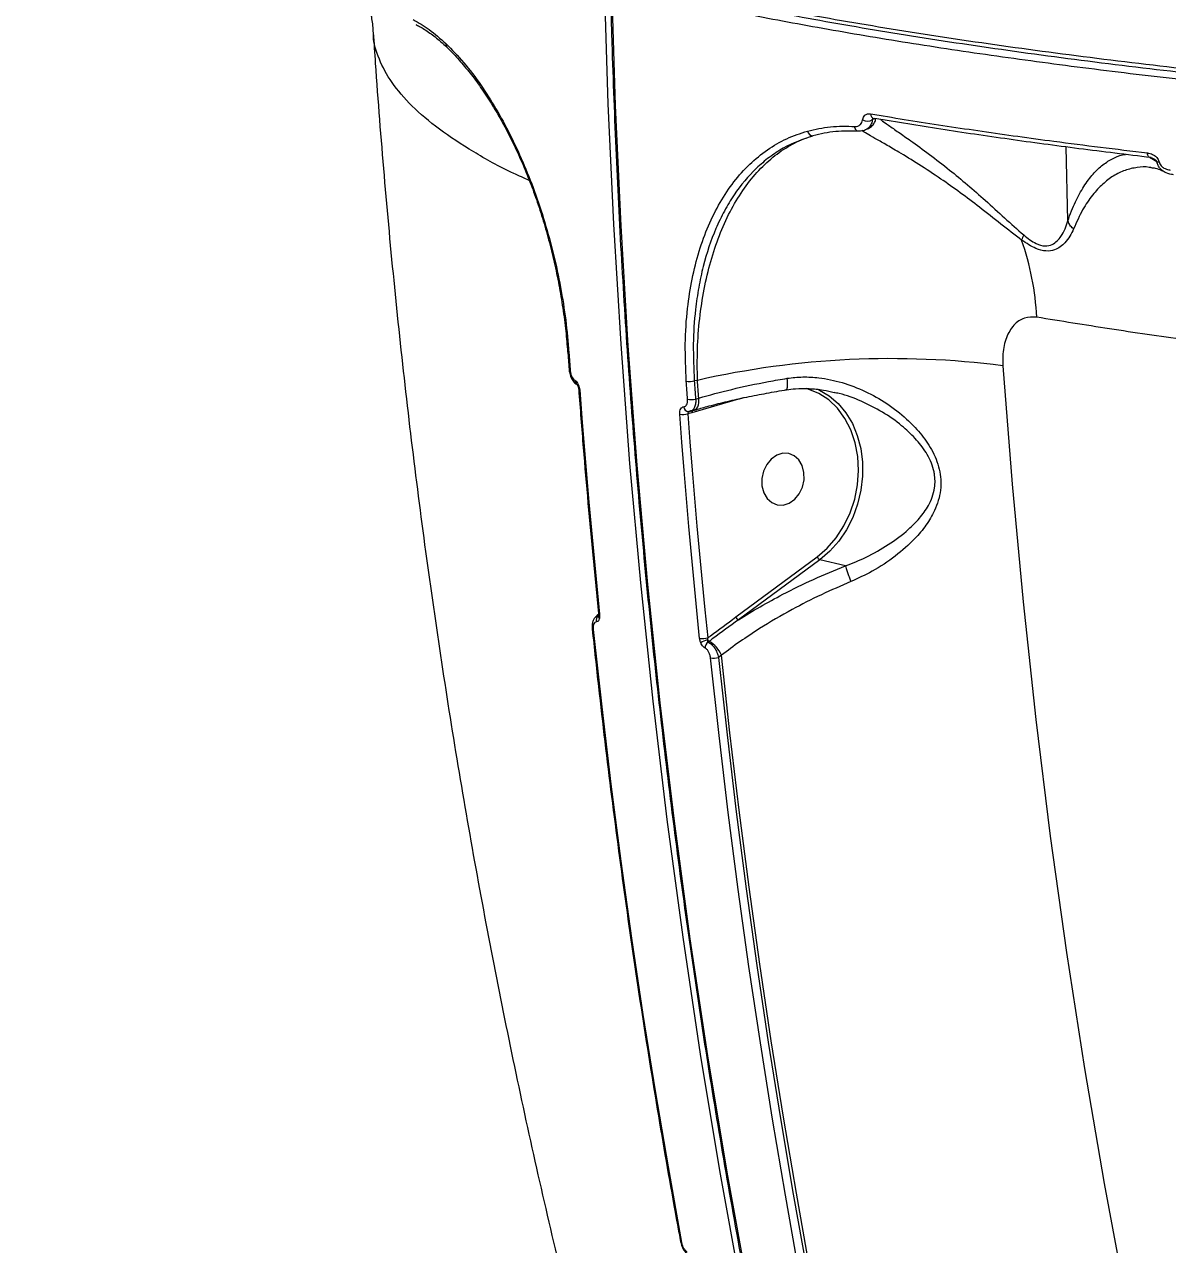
# Model space of a CAD drawing. Header units: millimetres. Extents: x -7720 to 6073, y -7402 to 5433.
# Drawn here: x 419.9 to 615.4, y -2578.5 to -2369.8 of the extents above; entities that cross this region are included whole.
import ezdxf

# ---------------------------------------------------------------- set-up
doc = ezdxf.new("R2010")
doc.units = ezdxf.units.MM
for name, color, linetype in [('DIKOM_ОБЪЕКТ', 7, 'Continuous'), ('DIKOM_РАЗМЕР_ЗОНА', 7, 'Continuous'), ('DIKOM_РАЗМЕР_ОБЪЕКТА', 7, 'Continuous')]:
    doc.layers.add(name, color=color, linetype=linetype)
doc.styles.add('style1', font='arial.ttf', dxfattribs={"width": 0.8})
doc.dimstyles.new('1-50', dxfattribs={"dimtxt": 300, "dimasz": 200, "dimexe": 100, "dimexo": 0, "dimgap": 100, "dimtad": 1, "dimtxsty": 'style1', "dimcen": 200, "dimclrd": 7, "dimclre": 7, "dimclrt": 7, "dimadec": 1, "dimazin": 2, "dimtfac": 1, "dimtmove": 0, "dimatfit": 2, "dimfxl": 0, "dimlwd": 25, "dimlwe": 18, "dimarcsym": 0})

# ---------------------------------------------------------------- blocks, each defined once
blk = doc.blocks.new('*D0')
at = {"layer": 'Defpoints', "color": 0, "transparency": 16777216}
for p in [(-1165.04, 3934.07), (-6387.82, -4153.36), (1392.52, -4153.36)]:
    blk.add_point(p, dxfattribs=at)
at = {"layer": 'DIKOM_РАЗМЕР_ОБЪЕКТА', "color": 7, "lineweight": 18, "transparency": 16777216}
for p, q in [((-1165.04, 3934.07), (-6487.82, 3934.07)), ((1392.52, -4153.36), (-6487.82, -4153.36))]:
    blk.add_line(p, q, dxfattribs=at)
at = {"layer": 'DIKOM_РАЗМЕР_ОБЪЕКТА', "color": 7, "lineweight": 25, "transparency": 16777216}
blk.add_line((-6387.82, 3734.07), (-6387.82, -3953.36), dxfattribs=at)
at = {"layer": 'DIKOM_РАЗМЕР_ОБЪЕКТА', "color": 7, "transparency": 16777216}
for points in [[(-6421.16, 3734.07), (-6354.49, 3734.07), (-6387.82, 3934.07)], [(-6421.16, -3953.36), (-6354.49, -3953.36), (-6387.82, -4153.36)]]:
    blk.add_solid(points, dxfattribs=at)
at = {"layer": 'DIKOM_РАЗМЕР_ОБЪЕКТА', "color": 7, "transparency": 16777216, "insert": (-6640.99, -109.65), "char_height": 300, "attachment_point": 5, "rotation": 90, "style": 'style1'}
blk.add_mtext('8100', dxfattribs=at)
blk = doc.blocks.new('*D1')
at = {"layer": 'Defpoints', "color": 0, "transparency": 16777216}
for p in [(-3938.71, 77.29), (4572.68, -275.21), (4572.68, -6577.9)]:
    blk.add_point(p, dxfattribs=at)
at = {"layer": 'DIKOM_РАЗМЕР_ОБЪЕКТА', "color": 7, "lineweight": 18, "transparency": 16777216}
for p, q in [((-3938.71, 77.29), (-3938.71, -6677.9)), ((4572.68, -275.21), (4572.68, -6677.9))]:
    blk.add_line(p, q, dxfattribs=at)
at = {"layer": 'DIKOM_РАЗМЕР_ОБЪЕКТА', "color": 7, "lineweight": 25, "transparency": 16777216}
blk.add_line((-3738.71, -6577.9), (4372.68, -6577.9), dxfattribs=at)
at = {"layer": 'DIKOM_РАЗМЕР_ОБЪЕКТА', "color": 7, "transparency": 16777216}
for points in [[(-3738.71, -6544.56), (-3738.71, -6611.23), (-3938.71, -6577.9)], [(4372.68, -6544.56), (4372.68, -6611.23), (4572.68, -6577.9)]]:
    blk.add_solid(points, dxfattribs=at)
at = {"layer": 'DIKOM_РАЗМЕР_ОБЪЕКТА', "color": 7, "transparency": 16777216, "insert": (316.98, -6324.72), "char_height": 300, "attachment_point": 5, "style": 'style1'}
blk.add_mtext('8500', dxfattribs=at)
blk = doc.blocks.new('*D2')
at = {"layer": 'Defpoints', "color": 0, "transparency": 16777216}
for p in [(-2365.16, 5433.02), (-7269.56, -6016.09), (1800.96, -6016.09)]:
    blk.add_point(p, dxfattribs=at)
at = {"layer": 'DIKOM_РАЗМЕР_ЗОНА', "color": 7, "lineweight": 18, "transparency": 16777216}
for p, q in [((-2365.16, 5433.02), (-7369.56, 5433.02)), ((1800.96, -6016.09), (-7369.56, -6016.09))]:
    blk.add_line(p, q, dxfattribs=at)
at = {"layer": 'DIKOM_РАЗМЕР_ЗОНА', "color": 7, "lineweight": 25, "transparency": 16777216}
blk.add_line((-7269.56, 5233.02), (-7269.56, -5816.09), dxfattribs=at)
at = {"layer": 'DIKOM_РАЗМЕР_ЗОНА', "color": 7, "transparency": 16777216}
for points in [[(-7302.9, 5233.02), (-7236.23, 5233.02), (-7269.56, 5433.02)], [(-7302.9, -5816.09), (-7236.23, -5816.09), (-7269.56, -6016.09)]]:
    blk.add_solid(points, dxfattribs=at)
at = {"layer": 'DIKOM_РАЗМЕР_ЗОНА', "color": 7, "transparency": 16777216, "insert": (-7522.73, -291.53), "char_height": 300, "attachment_point": 5, "rotation": 90, "style": 'style1'}
blk.add_mtext('11500', dxfattribs=at)
blk = doc.blocks.new('*D3')
at = {"layer": 'Defpoints', "color": 0, "transparency": 16777216}
for p in [(-5938.71, -432.44), (6072.68, -1006.94), (6072.68, -7302.44)]:
    blk.add_point(p, dxfattribs=at)
at = {"layer": 'DIKOM_РАЗМЕР_ЗОНА', "color": 7, "lineweight": 18, "transparency": 16777216}
for p, q in [((-5938.71, -432.44), (-5938.71, -7402.44)), ((6072.68, -1006.94), (6072.68, -7402.44))]:
    blk.add_line(p, q, dxfattribs=at)
at = {"layer": 'DIKOM_РАЗМЕР_ЗОНА', "color": 7, "lineweight": 25, "transparency": 16777216}
blk.add_line((-5738.71, -7302.44), (5872.68, -7302.44), dxfattribs=at)
at = {"layer": 'DIKOM_РАЗМЕР_ЗОНА', "color": 7, "transparency": 16777216}
for points in [[(-5738.71, -7269.1), (-5738.71, -7335.77), (-5938.71, -7302.44)], [(5872.68, -7269.1), (5872.68, -7335.77), (6072.68, -7302.44)]]:
    blk.add_solid(points, dxfattribs=at)
at = {"layer": 'DIKOM_РАЗМЕР_ЗОНА', "color": 7, "transparency": 16777216, "insert": (66.98, -7049.26), "char_height": 300, "attachment_point": 5, "style": 'style1'}
blk.add_mtext('12000', dxfattribs=at)

msp = doc.modelspace()

# ---------------------------------------------------------------- linework, layer by layer
at = {"layer": 'DIKOM_ОБЪЕКТ', "color": 7, "linetype": 'Continuous', "lineweight": 15}
for p, q in [((564.809, -2386.738), (564.809, -2386.738)), ((598.398, -2403.369), (598.101, -2390.747)), ((613.607, -2393.286), (612.476, -2392.584)), ((613.214, -2392.849), (613.175, -2392.82)), ((612.64, -2394.3), (612.556, -2394.283)), ((512.897, -2425.815), (512.896, -2425.828)), ((512.896, -2425.828), (513.119, -2428.938)), ((535.04, -2430.655), (534.507, -2430.742)), ((539.323, -2434.695), (534.107, -2436.184)), ((534.729, -2433.851), (535.258, -2433.696)), ((542.862, -2433.656), (539.323, -2434.695)), ((534.107, -2436.184), (533.393, -2436.393)), ((533.675, -2435.952), (533.541, -2435.977)), ((533.875, -2435.919), (534.489, -2435.738)), ((534.489, -2435.738), (534.527, -2435.726)), ((541.578, -2471.123), (555.519, -2460.846)), ((555.995, -2461.334), (542.053, -2471.611)), ((560.345, -2462.386), (555.995, -2461.334)), ((518.22, -2470.591), (517.866, -2470.857)), ((517.938, -2470.872), (517.746, -2471.014)), ((517.751, -2471.016), (518.12, -2470.892)), ((518.053, -2470.809), (517.938, -2470.872)), ((537.034, -2475.302), (536.868, -2475.425)), ((539.151, -2477.655), (538.646, -2478.028))]:
    msp.add_line(p, q, dxfattribs=at)
at = {"layer": 'DIKOM_ОБЪЕКТ', "color": 7, "linetype": 'Continuous', "lineweight": 15, "flags": 128}
for points in [[(542.451, -2585.589), (538.87, -2565.789), (535.578, -2545.879), (532.578, -2525.865), (529.869, -2505.753), (527.453, -2485.549), (525.33, -2465.259), (523.502, -2444.89), (521.968, -2424.447), (520.729, -2403.937), (519.786, -2383.366), (519.138, -2362.74)], [(520.319, -2363.026), (520.966, -2383.651), (521.91, -2404.223), (523.149, -2424.733), (524.683, -2445.176), (526.511, -2465.545), (528.634, -2485.835), (531.05, -2506.039), (533.758, -2526.151), (536.759, -2546.165), (540.05, -2566.075), (543.632, -2585.875)], [(562.704, -2388.061), (562.569, -2388.064), (562.438, -2388.031), (562.314, -2387.964), (562.203, -2387.866), (562.108, -2387.738), (562.032, -2387.587), (561.979, -2387.417), (561.951, -2387.234)], [(565.385, -2385.9), (565.249, -2385.911), (565.2, -2385.906)], [(612.481, -2392.577), (612.386, -2392.554), (612.282, -2392.494), (612.191, -2392.399), (612.114, -2392.273), (612.055, -2392.122), (612.016, -2391.949), (612, -2391.763)], [(512.896, -2425.828), (512.896, -2425.828), (512.918, -2425.869), (512.975, -2425.907), (513.065, -2425.939)], [(513.065, -2425.939), (513.093, -2426.327), (513.12, -2426.716), (513.148, -2427.105), (513.176, -2427.494), (513.203, -2427.883), (513.231, -2428.272), (513.26, -2428.661), (513.288, -2429.049)], [(587.265, -2428.166), (588.844, -2448.402), (590.722, -2468.562), (592.898, -2488.64), (595.373, -2508.63), (598.144, -2528.523), (601.212, -2548.316), (604.576, -2568), (608.233, -2587.571)], [(533.36, -2433.903), (533.331, -2433.515), (533.303, -2433.126), (533.275, -2432.737), (533.247, -2432.348), (533.22, -2431.959), (533.192, -2431.57), (533.164, -2431.181), (533.137, -2430.792)], [(534.507, -2430.742), (534.534, -2431.131), (534.562, -2431.519), (534.589, -2431.908), (534.617, -2432.296), (534.645, -2432.685), (534.673, -2433.074), (534.701, -2433.462), (534.729, -2433.851)], [(535.258, -2433.696), (535.23, -2433.315), (535.203, -2432.935), (535.176, -2432.555), (535.148, -2432.175), (535.121, -2431.795), (535.094, -2431.415), (535.067, -2431.035), (535.04, -2430.655)], [(514.728, -2432.195), (514.728, -2432.196), (514.75, -2432.238), (514.808, -2432.275), (514.9, -2432.307)], [(514.9, -2432.307), (515.268, -2437.114), (515.652, -2441.917), (516.052, -2446.716), (516.469, -2451.511), (516.901, -2456.301), (517.351, -2461.087), (517.816, -2465.869), (518.298, -2470.647)], [(555.519, -2460.846), (557.235, -2459.351), (558.769, -2457.572), (560.082, -2455.55), (561.144, -2453.336), (561.928, -2450.981), (562.417, -2448.544), (562.597, -2446.083), (562.465, -2443.657), (562.024, -2441.326), (561.284, -2439.145), (560.264, -2437.167), (558.988, -2435.44), (557.487, -2434.005), (555.796, -2432.898), (553.958, -2432.145), (553.629, -2432.052)], [(555.587, -2432.176), (555.893, -2432.316), (557.583, -2433.318), (559.108, -2434.63), (560.434, -2436.224), (561.533, -2438.065), (562.381, -2440.114), (562.959, -2442.326), (563.256, -2444.652), (563.264, -2447.043), (562.984, -2449.447), (562.422, -2451.811), (561.589, -2454.084), (560.504, -2456.217), (559.19, -2458.164), (557.676, -2459.882), (555.995, -2461.334)], [(534.527, -2435.726), (534.536, -2435.723), (534.751, -2435.604), (534.936, -2435.415), (535.085, -2435.163), (535.195, -2434.855), (535.262, -2434.5), (535.283, -2434.109), (535.258, -2433.696)], [(535.418, -2474.787), (534.936, -2470.009), (534.471, -2465.227), (534.021, -2460.441), (533.589, -2455.651), (533.172, -2450.856), (532.772, -2446.057), (532.388, -2441.254), (532.02, -2436.447)], [(533.393, -2436.393), (533.761, -2441.196), (534.144, -2445.995), (534.544, -2450.79), (534.96, -2455.58), (535.393, -2460.367), (535.842, -2465.149), (536.307, -2469.927), (536.788, -2474.701)], [(548.596, -2443.458), (547.66, -2444.117), (546.887, -2445.054), (546.339, -2446.195), (546.061, -2447.445), (546.075, -2448.704), (546.38, -2449.869), (546.951, -2450.847), (547.742, -2451.559), (548.69, -2451.945), (549.716, -2451.976), (550.739, -2451.648), (551.674, -2450.989), (552.448, -2450.051), (552.995, -2448.911), (553.274, -2447.661), (553.26, -2446.402), (552.955, -2445.237), (552.383, -2444.259), (551.592, -2443.547), (550.645, -2443.161), (549.618, -2443.13), (548.596, -2443.458)], [(517.208, -2473.263), (518.661, -2486.513), (520.239, -2499.726), (521.942, -2512.9), (523.771, -2526.033), (525.724, -2539.124), (527.802, -2552.171), (530.004, -2565.172), (532.331, -2578.126)], [(552.402, -2582.98), (550.076, -2570.026), (547.874, -2557.024), (545.796, -2543.977), (543.843, -2530.886), (542.014, -2517.753), (540.311, -2504.579), (538.732, -2491.367), (537.28, -2478.117)], [(538.646, -2478.028), (540.097, -2491.267), (541.674, -2504.468), (543.377, -2517.631), (545.204, -2530.754), (547.155, -2543.834), (549.232, -2556.87), (551.432, -2569.861), (553.756, -2582.804)], [(554.286, -2582.648), (551.957, -2569.679), (549.752, -2556.661), (547.672, -2543.598), (545.717, -2530.491), (543.887, -2517.341), (542.183, -2504.151), (540.604, -2490.922), (539.151, -2477.655)]]:
    msp.add_lwpolyline(points, dxfattribs=at)
at = {"layer": 'DIKOM_ОБЪЕКТ', "color": 7, "linetype": 'Continuous', "lineweight": 15}
for centre, radius, start, end in [((492.683, -2373.184), 0.674, 169.93045, 229.91113), ((565.459, -2385.148), 0.8, 175.36932, 251.11653), ((564.101, -2384.637), 1.687, 241.19049, 301.57943), ((554.797, -2387.891), 0.943, 187.90918, 269.73938), ((613.681, -2391.488), 1.799, 267.65619, 279.35183), ((594.169, -2407.62), 3.806, 151.32735, 165.5539), ((545.53, -2422.339), 47.606, 2.98777, 19.21575), ((513.298, -2428.849), 0.201, 207.02015, 267.10683), ((568.187, -2576.979), 150.032, 82.69431, 102.76363), ((514.83, -2430.741), 0.741, 175.14667, 238.85658), ((533.692, -2427.202), 3.633, 261.2115, 282.95563), ((533.549, -2435.114), 0.863, 184.11047, 269.44018), ((533.909, -2430.333), 3.612, 261.25849, 283.12834), ((539.945, -2434.613), 0.628, 165.82954, 187.52957), ((532.568, -2432.904), 3.585, 261.20824, 283.30645), ((534.557, -2436.092), 0.46, 145.2336, 191.52946), ((556.336, -2460.526), 0.877, 201.36007, 247.07679), ((518.308, -2470.446), 0.202, 204.88175, 267.09967), ((518.803, -2471.725), 1.078, 129.35539, 192.42162), ((518.587, -2470.99), 0.477, 170.98858, 228.47131), ((542.394, -2470.805), 0.875, 201.31353, 247.12333), ((517.218, -2473.066), 0.197, 204.29461, 266.98616), ((535.9, -2471.51), 3.312, 261.63237, 285.55634), ((538.514, -2480.584), 5.826, 107.82255, 119.97676), ((537.656, -2476.471), 1.31, 127.01882, 179.23913), ((537.411, -2474.565), 0.828, 214.82846, 242.90309), ((534.752, -2479.485), 4.765, 22.58915, 61.3906), ((537.753, -2474.852), 3.299, 261.75703, 285.71134), ((532.349, -2577.922), 0.205, 202.69986, 264.92977)]:
    msp.add_arc(centre, radius, start, end, dxfattribs=at)
for points, knots in [([(440.396, -2321.046), (440.779, -2322.032), (441.754, -2324.54), (444.844, -2328.506), (449.492, -2332.931), (455.393, -2337.174), (462.377, -2341.23), (470.339, -2345.095), (479.488, -2348.88), (489.842, -2352.572), (501.395, -2356.155), (514.064, -2359.597), (527.832, -2362.886), (542.661, -2366.01), (558.611, -2368.978), (575.674, -2371.772), (593.818, -2374.378), (612.643, -2376.737), (632.068, -2378.849), (652.001, -2380.717), (672.767, -2382.37), (694.327, -2383.795), (716.631, -2384.974), (737.807, -2385.849), (751.646, -2386.236), (757.766, -2386.407)], [0, 0, 0, 0, 0.0295226, 0.0750312, 0.1205769, 0.1660854, 0.2087171, 0.2513793, 0.294011, 0.3377892, 0.3816004, 0.4253786, 0.4696027, 0.5138608, 0.5580849, 0.6035936, 0.6491394, 0.6946481, 0.7388722, 0.7831303, 0.8273545, 0.8728631, 0.9184089, 0.9639175, 1, 1, 1, 1]), ([(1242.48, -2331.811), (1240.574, -2332.657), (1235.44, -2334.935), (1226.11, -2338.58), (1214.244, -2342.71), (1201.149, -2346.77), (1186.838, -2350.744), (1171.328, -2354.615), (1154.961, -2358.299), (1137.814, -2361.787), (1119.977, -2365.076), (1101.161, -2368.217), (1081.39, -2371.196), (1060.711, -2373.996), (1039.578, -2376.557), (1018.075, -2378.874), (996.292, -2380.951), (973.874, -2382.821), (950.872, -2384.468), (927.355, -2385.882), (903.838, -2387.03), (880.405, -2387.916), (857.131, -2388.547), (833.638, -2388.934), (809.999, -2389.064), (786.295, -2388.931), (763.046, -2388.538), (740.324, -2387.892), (718.184, -2387.007), (696.264, -2385.867), (674.653, -2384.465), (653.434, -2382.801), (633.938, -2380.991), (616.109, -2379.081), (599.86, -2377.112), (584.159, -2374.974), (569.057, -2372.671), (554.714, -2370.226), (541.198, -2367.654), (529.791, -2365.254), (523.06, -2363.67), (520.319, -2363.026)], [0, 0, 0, 0, 0.0156523, 0.0421681, 0.0687044, 0.0952203, 0.1225064, 0.1498146, 0.1771007, 0.2036166, 0.230153, 0.2566687, 0.2839548, 0.3112631, 0.3385492, 0.3650651, 0.3916014, 0.4181172, 0.4454033, 0.4727116, 0.4999977, 0.5265135, 0.5530498, 0.5795657, 0.6068517, 0.63416, 0.661446, 0.6879619, 0.7144981, 0.7410139, 0.7683, 0.7956083, 0.8228943, 0.8459724, 0.8690775, 0.8921825, 0.9155066, 0.9388307, 0.9615639, 0.9843486, 1, 1, 1, 1]), ([(758.03, -2387.195), (751.924, -2387.024), (738.245, -2386.642), (717.352, -2385.779), (695.414, -2384.621), (673.961, -2383.21), (653.084, -2381.562), (632.885, -2379.681), (613.433, -2377.57), (594.774, -2375.231), (576.925, -2372.67), (559.931, -2369.898), (543.882, -2366.926), (528.808, -2363.775), (515.109, -2360.47), (506.384, -2358.203), (502.563, -2357.019), (502.523, -2357.006)], [0, 0, 0, 0, 0.0583706, 0.1307756, 0.2034089, 0.2761583, 0.3489078, 0.4215409, 0.493946, 0.566351, 0.6389842, 0.7117337, 0.7844831, 0.8571164, 0.9295213, 0.9992575, 1, 1, 1, 1]), ([(477.872, -2363.784), (478.097, -2364.354), (478.553, -2365.508), (479.115, -2367.623), (479.486, -2369.6), (479.546, -2370.824), (479.565, -2371.228)], [0, 0, 0, 0, 0.2783226, 0.5630066, 0.8557215, 1, 1, 1, 1]), ([(520.125, -2362.917), (520.214, -2366.281), (520.471, -2376.035), (521.091, -2392.146), (522.069, -2411.23), (523.305, -2430.258), (524.795, -2449.228), (526.54, -2468.133), (528.537, -2486.968), (530.788, -2505.73), (533.291, -2524.412), (536.046, -2543.01), (539.053, -2561.52), (542.309, -2579.935), (545.815, -2598.253), (549.569, -2616.467), (553.571, -2634.572), (557.82, -2652.565), (562.314, -2670.441), (567.052, -2688.194), (572.033, -2705.821), (577.256, -2723.316), (582.72, -2740.675), (588.422, -2757.894), (594.362, -2774.968), (600.537, -2791.893), (606.947, -2808.663), (613.589, -2825.275), (620.463, -2841.725), (627.565, -2858.008), (634.895, -2874.119), (642.45, -2890.056), (650.227, -2905.813), (658.23, -2921.384), (666.034, -2936.023), (671.257, -2945.393), (673.661, -2949.705)], [0, 0, 0, 0, 0.0157709, 0.0457301, 0.0756892, 0.1056487, 0.1356081, 0.1655671, 0.1955266, 0.2254857, 0.255445, 0.2854045, 0.3153635, 0.3453229, 0.3752819, 0.4052414, 0.4352006, 0.4651598, 0.4951188, 0.5250779, 0.555037, 0.5849959, 0.6149549, 0.644914, 0.674873, 0.7048319, 0.7347905, 0.7647493, 0.7947079, 0.8246665, 0.8546249, 0.8845834, 0.9145417, 0.9444999, 0.9744581, 1, 1, 1, 1]), ([(486.407, -2368.967), (487.327, -2369.485), (489.18, -2370.528), (491.069, -2372.216), (492.02, -2373.066)], [0, 0, 0, 0, 0.4964854, 1, 1, 1, 1]), ([(486.866, -2369.806), (487.075, -2369.905), (487.863, -2370.275), (489.282, -2371.23), (490.863, -2372.43), (491.848, -2373.372), (492.22, -2373.729)], [0, 0, 0, 0, 0.1216347, 0.4584671, 0.7951973, 1, 1, 1, 1]), ([(479.611, -2371.23), (479.724, -2372.965), (480.25, -2381.105), (481.402, -2395.619), (483.164, -2414.753), (485.219, -2433.831), (487.554, -2452.849), (490.171, -2471.801), (493.07, -2490.681), (496.249, -2509.485), (499.708, -2528.206), (503.447, -2546.84), (507.465, -2565.38), (511.76, -2583.822), (516.332, -2602.16), (521.181, -2620.388), (526.303, -2638.501), (531.699, -2656.493), (537.368, -2674.36), (543.306, -2692.095), (549.513, -2709.694), (555.988, -2727.151), (562.728, -2744.46), (569.731, -2761.618), (576.996, -2778.617), (584.518, -2795.454), (592.305, -2812.119), (597.973, -2823.802), (601.048, -2829.927), (601.381, -2830.591)], [0, 0, 0, 0, 0.0107126, 0.0502721, 0.0898336, 0.1293887, 0.1689361, 0.2084751, 0.2480041, 0.2875218, 0.3270278, 0.3665202, 0.4059977, 0.4454582, 0.4849015, 0.5243247, 0.5637268, 0.6031063, 0.6424611, 0.6817893, 0.7210898, 0.7603601, 0.7995983, 0.8388031, 0.8779725, 0.9171041, 0.9561967, 0.9952484, 1, 1, 1, 1]), ([(506.281, -2396.471), (505.381, -2396.072), (501.795, -2394.482), (496.576, -2391.562), (490.701, -2387.72), (486.059, -2383.753), (482.612, -2379.758), (480.52, -2375.747), (479.569, -2372.909), (479.655, -2371.396), (479.664, -2371.227)], [0, 0, 0, 0, 0.0512267, 0.2039073, 0.361026, 0.5182729, 0.6753918, 0.8280808, 0.9808876, 1, 1, 1, 1]), ([(492.02, -2373.066), (493.041, -2374.107), (495.085, -2376.188), (497.959, -2380.001), (500.601, -2384.137), (502.988, -2388.512), (505.206, -2393.252), (507.212, -2398.315), (508.979, -2403.625), (510.479, -2409.112), (511.67, -2414.71), (512.575, -2420.353), (512.902, -2424.079), (513.065, -2425.939)], [0, 0, 0, 0, 0.1009697, 0.2019346, 0.2903357, 0.3790216, 0.4674245, 0.556113, 0.6450889, 0.7337796, 0.8224233, 0.9113511, 1, 1, 1, 1]), ([(492.215, -2373.745), (492.295, -2373.817), (492.99, -2374.441), (494.309, -2375.878), (496.153, -2378.062), (497.974, -2380.525), (499.75, -2383.212), (501.463, -2386.109), (503.094, -2389.188), (504.63, -2392.427), (506.057, -2395.798), (507.363, -2399.29), (508.551, -2402.898), (509.62, -2406.625), (510.563, -2410.454), (511.372, -2414.358), (512.032, -2418.305), (512.539, -2422.142), (512.742, -2424.635), (512.839, -2425.821)], [0, 0, 0, 0, 0.008189, 0.0707724, 0.1336897, 0.1967734, 0.259796, 0.3225701, 0.3849583, 0.4468637, 0.5082385, 0.5689591, 0.6298935, 0.691457, 0.7536138, 0.8162788, 0.8793289, 0.9426166, 1, 1, 1, 1]), ([(563.288, -2386.115), (563.294, -2386.076), (563.317, -2385.904), (563.43, -2385.603), (563.707, -2385.273), (564.134, -2385.055), (564.481, -2385.074), (564.661, -2385.084)], [0, 0, 0, 0, 0.0490369, 0.2179022, 0.4266536, 0.7022306, 1, 1, 1, 1]), ([(564.661, -2385.084), (565.136, -2385.163), (567.513, -2385.559), (573.776, -2386.574), (583.677, -2388.074), (596.986, -2389.931), (606.628, -2391.108), (612, -2391.763)], [0, 0, 0, 0, 0.0321653, 0.1608352, 0.4183955, 0.6759565, 1, 1, 1, 1]), ([(553.863, -2388.02), (555.158, -2387.722), (557.765, -2387.119), (560.549, -2387.196), (561.951, -2387.234)], [0, 0, 0, 0, 0.4964874, 1, 1, 1, 1]), ([(561.951, -2387.234), (562.127, -2387.227), (562.477, -2387.213), (562.895, -2386.954), (563.188, -2386.582), (563.256, -2386.266), (563.288, -2386.115)], [0, 0, 0, 0, 0.2974384, 0.5889871, 0.8027935, 1, 1, 1, 1]), ([(564.984, -2386.074), (564.93, -2386.328), (564.82, -2386.842), (564.33, -2387.499), (563.612, -2387.982), (563.006, -2388.035), (562.704, -2388.061)], [0, 0, 0, 0, 0.2147058, 0.434826, 0.7188209, 1, 1, 1, 1]), ([(563.803, -2387.769), (564.027, -2387.692), (564.519, -2387.522), (565.096, -2386.955), (565.455, -2386.402), (565.502, -2386.051), (565.512, -2385.977)], [0, 0, 0, 0, 0.2702355, 0.5924379, 0.9146241, 1, 1, 1, 1]), ([(564.987, -2386.079), (564.987, -2386.067), (564.989, -2386.028), (565.004, -2385.981), (565.026, -2385.934), (565.053, -2385.919), (565.084, -2385.882), (565.19, -2385.906), (565.2, -2385.908)], [0, 0, 0, 0, 0.0283881, 0.0930763, 0.2077393, 0.4188651, 0.9455245, 1, 1, 1, 1]), ([(612.611, -2392.564), (608.479, -2392.063), (600.214, -2391.062), (588.246, -2389.437), (576.574, -2387.728), (569.115, -2386.509), (565.385, -2385.9)], [0, 0, 0, 0, 0.24931382, 0.4986281, 0.74931483, 1, 1, 1, 1]), ([(566.376, -2386.059), (566.402, -2386.081), (566.667, -2386.307), (567.692, -2387.015), (569.383, -2388.191), (571.724, -2389.823), (574.668, -2391.962), (577.99, -2394.519), (581.215, -2397.187), (584.378, -2399.932), (587.564, -2402.917), (589.742, -2404.836), (590.83, -2405.794)], [0, 0, 0, 0, 0.010143, 0.1020013, 0.1946596, 0.2873905, 0.4147059, 0.5421653, 0.6514216, 0.7607027, 0.8805456, 1, 1, 1, 1]), ([(533.137, -2430.792), (533.041, -2428.67), (532.849, -2424.425), (533.247, -2418.579), (534.072, -2413.275), (535.27, -2408.535), (536.865, -2404.142), (538.86, -2400.167), (541.223, -2396.645), (543.927, -2393.619), (546.962, -2391.158), (550.262, -2389.216), (552.664, -2388.418), (553.863, -2388.02)], [0, 0, 0, 0, 0.1021823, 0.2043667, 0.2924883, 0.3808927, 0.4690123, 0.5574022, 0.6460763, 0.7344669, 0.822882, 0.9115811, 1, 1, 1, 1]), ([(554.793, -2388.834), (553.063, -2389.445), (550.442, -2390.371), (547.306, -2392.476), (544.375, -2394.957), (541.794, -2398.049), (539.612, -2401.664), (537.711, -2405.608), (536.237, -2410.009), (535.213, -2414.758), (534.58, -2419.175), (534.217, -2424.488), (534.409, -2428.646), (534.507, -2430.742)], [0, 0, 0, 0, 0.1307403, 0.1980617, 0.2653834, 0.396113, 0.4634485, 0.530781, 0.6611968, 0.7283424, 0.7954929, 0.8968876, 1, 1, 1, 1]), ([(535.04, -2430.655), (535.018, -2428.865), (534.972, -2425.286), (535.373, -2420.067), (536.128, -2415.036), (537.256, -2410.265), (538.737, -2405.814), (540.571, -2401.756), (542.725, -2398.134), (545.173, -2394.999), (547.896, -2392.411), (550.853, -2390.396), (553.199, -2389.325), (554.537, -2388.913), (554.793, -2388.834)], [0, 0, 0, 0, 0.0874434, 0.1748866, 0.2633115, 0.3520175, 0.440445, 0.5297491, 0.6193401, 0.7086413, 0.7985515, 0.8887505, 0.9786606, 1, 1, 1, 1]), ([(562.704, -2388.061), (561.352, -2388.024), (558.629, -2387.948), (556.078, -2388.537), (554.793, -2388.834)], [0, 0, 0, 0, 0.496483, 1, 1, 1, 1]), ([(590.483, -2406.67), (589.302, -2405.767), (586.936, -2403.957), (583.429, -2401.125), (579.975, -2398.541), (576.464, -2396.051), (572.866, -2393.689), (569.678, -2391.733), (567.176, -2390.279), (565.307, -2389.219), (563.943, -2388.441), (563.314, -2388.046), (563.185, -2387.919), (563.153, -2387.888)], [0, 0, 0, 0, 0.10713985, 0.21458009, 0.31134721, 0.40809111, 0.52175292, 0.63529441, 0.71926151, 0.80317372, 0.88782023, 0.97240424, 1, 1, 1, 1]), ([(598.398, -2403.369), (598.443, -2403.236), (598.899, -2401.898), (599.838, -2399.666), (601.31, -2397.1), (602.895, -2395.081), (604.588, -2393.542), (606.361, -2392.546), (607.582, -2392.052), (608.213, -2392.022), (608.22, -2392.021)], [0, 0, 0, 0, 0.0174081, 0.1752394, 0.3331965, 0.4970309, 0.6609065, 0.8295632, 0.9982314, 1, 1, 1, 1]), ([(612, -2391.763), (612.074, -2391.774), (612.443, -2391.827), (613.009, -2392.038), (613.545, -2392.46), (613.852, -2392.863), (613.933, -2393.13), (613.973, -2393.264)], [0, 0, 0, 0, 0.0951041, 0.4719766, 0.7158007, 0.8572629, 1, 1, 1, 1]), ([(612.479, -2392.608), (612.566, -2392.608), (612.805, -2392.61), (613.055, -2392.762), (613.214, -2392.859)], [0, 0, 0, 0, 0.3611203, 1, 1, 1, 1]), ([(613.607, -2393.286), (613.597, -2393.258), (613.578, -2393.203), (613.515, -2393.105), (613.395, -2392.972), (613.284, -2392.897), (613.214, -2392.849)], [0, 0, 0, 0, 0.1113294, 0.2177034, 0.5072945, 1, 1, 1, 1]), ([(616.437, -2395.494), (616.336, -2395.485), (615.803, -2395.437), (614.972, -2395.147), (614.213, -2394.523), (613.779, -2393.908), (613.666, -2393.498), (613.607, -2393.286)], [0, 0, 0, 0, 0.0825424, 0.4350726, 0.6772165, 0.8330002, 1, 1, 1, 1]), ([(613.973, -2393.264), (614.012, -2393.394), (614.09, -2393.653), (614.386, -2394.039), (614.902, -2394.438), (615.44, -2394.631), (615.791, -2394.68), (615.859, -2394.69)], [0, 0, 0, 0, 0.1456353, 0.2899695, 0.5320961, 0.9098074, 1, 1, 1, 1]), ([(612.556, -2394.283), (612.475, -2394.266), (611.693, -2394.099), (610.225, -2394.212), (608.166, -2394.661), (606.197, -2395.627), (604.333, -2397.026), (602.573, -2398.925), (600.878, -2401.351), (599.87, -2403.615), (599.366, -2404.747)], [0, 0, 0, 0, 0.0165949, 0.15968, 0.3051736, 0.4506543, 0.585883, 0.7210787, 0.8606093, 1, 1, 1, 1]), ([(612.647, -2394.276), (612.869, -2394.299), (613.437, -2394.359), (614.224, -2394.618), (614.826, -2394.957), (615.021, -2395.067)], [0, 0, 0, 0, 0.30124203, 0.77398886, 1, 1, 1, 1]), ([(1182.602, -2397.26), (1179.092, -2398.277), (1172.069, -2400.312), (1160.581, -2403.266), (1148.433, -2406.139), (1135.413, -2408.955), (1121.523, -2411.702), (1106.764, -2414.369), (1091.369, -2416.911), (1074.916, -2419.39), (1057.377, -2421.783), (1038.754, -2424.069), (1019.396, -2426.195), (999.342, -2428.145), (978.645, -2429.906), (957.786, -2431.438), (936.843, -2432.741), (915.893, -2433.819), (894.57, -2434.691), (872.933, -2435.344), (851.052, -2435.771), (829.428, -2435.96), (808.129, -2435.917), (787.216, -2435.652), (766.329, -2435.16), (745.544, -2434.433), (724.938, -2433.466), (706.279, -2432.36), (689.519, -2431.171), (674.525, -2429.949), (659.862, -2428.591), (645.585, -2427.1), (631.757, -2425.483), (618.379, -2423.739), (605.413, -2421.876), (597.185, -2420.53), (593.071, -2419.857)], [0, 0, 0, 0, 0.0277654, 0.055564, 0.0833623, 0.1111276, 0.1400314, 0.1689729, 0.1979143, 0.226818, 0.2582448, 0.2896959, 0.3211226, 0.3534673, 0.3858385, 0.4181831, 0.449506, 0.480853, 0.5121758, 0.5444126, 0.5766757, 0.6089124, 0.6401609, 0.6714336, 0.7026821, 0.7348412, 0.7670266, 0.7991856, 0.8241464, 0.849107, 0.874267, 0.8994269, 0.9244695, 0.9495121, 0.974756, 1, 1, 1, 1]), ([(590.83, -2405.794), (591.536, -2406.347), (592.74, -2407.29), (594.482, -2407.788), (595.688, -2407.505), (596.57, -2406.853), (597.613, -2405.568), (598.13, -2404.317), (598.399, -2403.38), (598.399, -2403.379)], [0, 0, 0, 0, 0.1886186, 0.3216681, 0.4555465, 0.5691385, 0.6831246, 0.9996776, 1, 1, 1, 1]), ([(598.399, -2403.379), (598.399, -2403.378), (598.398, -2403.375), (598.398, -2403.372), (598.398, -2403.369), (598.398, -2403.369)], [0, 0, 0, 0, 0.335796, 0.8210403, 1, 1, 1, 1]), ([(599.366, -2404.747), (599.332, -2404.722), (599.092, -2404.545), (598.668, -2404.114), (598.493, -2403.637), (598.399, -2403.379)], [0, 0, 0, 0, 0.0699769, 0.4978379, 1, 1, 1, 1]), ([(599.366, -2404.747), (598.947, -2405.592), (598.372, -2406.75), (597.115, -2407.874), (596.066, -2408.444), (594.666, -2408.646), (592.709, -2408.143), (591.298, -2407.21), (590.483, -2406.67)], [0, 0, 0, 0, 0.3030694, 0.4152378, 0.5295128, 0.6687545, 0.8085392, 1, 1, 1, 1]), ([(593.071, -2419.857), (592.343, -2419.838), (590.877, -2419.8), (589.044, -2421.118), (587.769, -2423.273), (587.202, -2425.769), (587.247, -2427.481), (587.265, -2428.166)], [0, 0, 0, 0, 0.2099094, 0.4228915, 0.6382663, 0.8553553, 1, 1, 1, 1]), ([(513.125, -2428.939), (513.126, -2428.98), (513.136, -2429.307), (513.3, -2429.95), (513.682, -2430.7), (514.08, -2431.185), (514.377, -2431.314), (514.447, -2431.345)], [0, 0, 0, 0, 0.0419677, 0.3343674, 0.6374397, 0.915023, 1, 1, 1, 1]), ([(513.288, -2429.049), (513.309, -2429.216), (513.352, -2429.55), (513.528, -2430.027), (513.766, -2430.417), (513.968, -2430.607), (514.077, -2430.67), (514.092, -2430.679)], [0, 0, 0, 0, 0.2404074, 0.4810259, 0.7218729, 0.9629119, 1, 1, 1, 1]), ([(514.092, -2430.679), (514.106, -2430.687), (514.216, -2430.751), (514.419, -2430.941), (514.657, -2431.33), (514.835, -2431.807), (514.879, -2432.14), (514.9, -2432.307)], [0, 0, 0, 0, 0.0373138, 0.2782631, 0.5190996, 0.7595537, 1, 1, 1, 1]), ([(535.258, -2433.696), (537.1, -2433.183), (540.837, -2432.143), (546.059, -2431.045), (549.328, -2430.486), (550.392, -2430.304)], [0, 0, 0, 0, 0.3958738, 0.8032202, 1, 1, 1, 1]), ([(550.259, -2432.231), (550.272, -2432.236), (550.338, -2432.266), (550.415, -2432.043), (550.47, -2431.574), (550.455, -2430.983), (550.418, -2430.539), (550.397, -2430.348), (550.392, -2430.304)], [0, 0, 0, 0, 0.0570987, 0.3112957, 0.5654924, 0.8197056, 0.9587114, 1, 1, 1, 1]), ([(550.392, -2430.304), (551.275, -2430.203), (553.058, -2430), (556.227, -2430.197), (559.847, -2430.951), (563.766, -2432.463), (567.488, -2434.558), (570.634, -2436.983), (573.208, -2439.641), (575.213, -2442.485), (576.348, -2445.26), (576.699, -2447.638), (576.646, -2449.45), (576.272, -2451.238), (575.487, -2453.279), (574.166, -2455.481), (571.963, -2458.113), (568.917, -2460.796), (565.215, -2463.273), (562.512, -2464.514), (561.291, -2465.075)], [0, 0, 0, 0, 0.04463059, 0.09018465, 0.1578889, 0.22769056, 0.29761019, 0.36911575, 0.42425775, 0.4808159, 0.54081384, 0.57085824, 0.60195921, 0.63408328, 0.66703723, 0.71926212, 0.77277618, 0.8517175, 0.93298638, 1, 1, 1, 1]), ([(514.42, -2431.361), (514.421, -2431.362), (514.424, -2431.363), (514.476, -2431.421), (514.55, -2431.542), (514.63, -2431.722), (514.699, -2431.953), (514.718, -2432.113), (514.728, -2432.196)], [0, 0, 0, 0, 0.1149486, 0.2592197, 0.4201065, 0.5972817, 0.7912513, 1, 1, 1, 1]), ([(514.728, -2432.195), (514.984, -2435.524), (515.727, -2445.178), (516.862, -2457.957), (517.809, -2467.388), (518.125, -2470.531)], [0, 0, 0, 0, 0.2597932, 0.7532953, 1, 1, 1, 1]), ([(534.535, -2435.75), (535.246, -2435.544), (536.921, -2435.058), (539.769, -2434.343), (543.022, -2433.604), (546.422, -2432.929), (548.852, -2432.483), (550.156, -2432.284), (550.271, -2432.267)], [0, 0, 0, 0, 0.1518178, 0.3573868, 0.5643833, 0.7721256, 0.9797977, 1, 1, 1, 1]), ([(550.266, -2432.287), (550.779, -2432.208), (552.054, -2432.013), (554.173, -2432.033), (556.387, -2432.24), (557.793, -2432.573), (558.403, -2432.717)], [0, 0, 0, 0, 0.1917539, 0.4765384, 0.7730912, 1, 1, 1, 1]), ([(560.348, -2462.388), (560.349, -2462.388), (561.561, -2461.946), (564.119, -2460.854), (567.781, -2458.792), (570.796, -2456.537), (573.051, -2454.273), (574.397, -2452.414), (575.228, -2450.632), (575.704, -2448.835), (575.694, -2447.201), (575.257, -2445.137), (574.258, -2442.972), (572.297, -2440.494), (569.788, -2438.171), (566.697, -2436.007), (563.095, -2434.206), (560.289, -2433.089), (558.694, -2432.799), (558.397, -2432.745)], [0, 0, 0, 0, 0.000058, 0.0806646, 0.1754764, 0.272722, 0.3336475, 0.395788, 0.4315474, 0.4682967, 0.5200332, 0.5345711, 0.600897, 0.6645058, 0.7302717, 0.8140366, 0.8994939, 0.9813118, 1, 1, 1, 1]), ([(532.02, -2436.447), (532.019, -2436.422), (532.007, -2436.233), (532.032, -2435.892), (532.169, -2435.508), (532.393, -2435.24), (532.589, -2435.197), (532.688, -2435.176)], [0, 0, 0, 0, 0.0373007, 0.2778764, 0.5185793, 0.7592371, 1, 1, 1, 1]), ([(532.688, -2435.176), (532.786, -2435.154), (532.983, -2435.112), (533.208, -2434.843), (533.347, -2434.459), (533.373, -2434.117), (533.361, -2433.928), (533.36, -2433.903)], [0, 0, 0, 0, 0.24072824, 0.48138402, 0.72209488, 0.9627238, 1, 1, 1, 1]), ([(534.729, -2433.851), (534.732, -2433.893), (534.757, -2434.205), (534.725, -2434.772), (534.509, -2435.402), (534.208, -2435.8), (533.958, -2435.862), (533.867, -2435.885)], [0, 0, 0, 0, 0.0414031, 0.309281, 0.5770043, 0.8444963, 1, 1, 1, 1]), ([(533.577, -2435.985), (533.574, -2435.986), (533.534, -2435.999), (533.475, -2436.074), (533.412, -2436.203), (533.394, -2436.32), (533.393, -2436.384), (533.393, -2436.393)], [0, 0, 0, 0, 0.0266514, 0.3352737, 0.6440451, 0.9524599, 1, 1, 1, 1]), ([(533.521, -2435.957), (533.574, -2435.963), (533.696, -2435.978), (533.806, -2435.921), (533.868, -2435.889)], [0, 0, 0, 0, 0.4342269, 1, 1, 1, 1]), ([(542.053, -2471.611), (543.273, -2470.86), (545.724, -2469.351), (550.008, -2467.022), (554.878, -2464.625), (558.513, -2463.137), (560.345, -2462.386)], [0, 0, 0, 0, 0.2160666, 0.4341104, 0.7147636, 1, 1, 1, 1]), ([(560.345, -2462.386), (560.346, -2462.386), (560.347, -2462.387), (560.348, -2462.388), (560.348, -2462.388)], [0, 0, 0, 0, 0.5733481, 1, 1, 1, 1]), ([(560.348, -2462.388), (560.383, -2462.529), (560.453, -2462.81), (560.675, -2463.481), (560.945, -2464.218), (561.162, -2464.764), (561.273, -2465.032), (561.291, -2465.075)], [0, 0, 0, 0, 0.2462133, 0.4924679, 0.7386816, 0.957979, 1, 1, 1, 1]), ([(561.291, -2465.075), (559.595, -2465.803), (556.177, -2467.271), (550.912, -2469.972), (546.273, -2472.692), (542.269, -2475.332), (540.194, -2476.879), (539.151, -2477.655)], [0, 0, 0, 0, 0.2106461, 0.4247502, 0.6762123, 0.8374005, 1, 1, 1, 1]), ([(518.12, -2470.528), (518.126, -2470.575), (518.141, -2470.699), (518.13, -2470.842), (518.118, -2470.895), (518.114, -2470.914)], [0, 0, 0, 0, 0.2854964, 0.7526958, 1, 1, 1, 1]), ([(518.298, -2470.647), (518.304, -2470.719), (518.325, -2470.969), (518.293, -2471.19), (518.271, -2471.347)], [0, 0, 0, 0, 0.2878255, 1, 1, 1, 1]), ([(517.764, -2471.028), (517.665, -2471.101), (517.42, -2471.282), (517.172, -2471.747), (517.002, -2472.375), (517.028, -2472.88), (517.042, -2473.147)], [0, 0, 0, 0, 0.1576417, 0.3933693, 0.6799484, 1, 1, 1, 1]), ([(517.75, -2471.957), (517.667, -2471.974), (517.499, -2472.009), (517.314, -2472.259), (517.203, -2472.629), (517.184, -2472.99), (517.203, -2473.211), (517.208, -2473.263)], [0, 0, 0, 0, 0.2249518, 0.449566, 0.6803199, 0.9238716, 1, 1, 1, 1]), ([(518.271, -2471.347), (518.242, -2471.449), (518.18, -2471.672), (518.001, -2471.904), (517.834, -2471.939), (517.75, -2471.957)], [0, 0, 0, 0, 0.2986841, 0.6490202, 1, 1, 1, 1]), ([(518.114, -2470.916), (518.113, -2470.925), (518.107, -2470.965), (518.094, -2470.986), (518.1, -2470.976), (518.1, -2470.975)], [0, 0, 0, 0, 0.2092548, 0.9304005, 1, 1, 1, 1]), ([(536.788, -2474.701), (536.944, -2474.585), (538.544, -2473.402), (540.139, -2472.204), (541.578, -2471.123)], [0, 0, 0, 0, 0.0973867, 1, 1, 1, 1]), ([(542.053, -2471.611), (540.591, -2472.684), (538.911, -2473.916), (537.249, -2475.143), (537.034, -2475.302)], [0, 0, 0, 0, 0.87019847, 1, 1, 1, 1]), ([(517.038, -2473.148), (517.392, -2476.452), (518.416, -2486.031), (520.306, -2501.83), (522.789, -2520.516), (525.528, -2539.117), (528.465, -2557.305), (530.733, -2570.246), (531.98, -2577.023), (532.16, -2578.001)], [0, 0, 0, 0, 0.0934419, 0.2709472, 0.4484559, 0.6259625, 0.8034698, 0.971636, 1, 1, 1, 1]), ([(535.604, -2475.538), (535.577, -2475.468), (535.485, -2475.225), (535.446, -2474.969), (535.418, -2474.787)], [0, 0, 0, 0, 0.28804892, 1, 1, 1, 1]), ([(536.788, -2474.701), (536.767, -2474.782), (536.739, -2474.895), (536.733, -2475.007), (536.731, -2475.038)], [0, 0, 0, 0, 0.7213342, 1, 1, 1, 1]), ([(536.346, -2476.454), (536.245, -2476.391), (536.042, -2476.266), (535.782, -2475.929), (535.66, -2475.661), (535.604, -2475.538)], [0, 0, 0, 0, 0.3510136, 0.7013814, 1, 1, 1, 1]), ([(537.28, -2478.117), (537.25, -2477.936), (537.19, -2477.573), (536.966, -2477.067), (536.675, -2476.658), (536.455, -2476.521), (536.346, -2476.454)], [0, 0, 0, 0, 0.2566732, 0.5136408, 0.7612114, 1, 1, 1, 1]), ([(536.731, -2475.038), (536.732, -2475.092), (536.733, -2475.202), (536.774, -2475.333), (536.827, -2475.401), (536.86, -2475.42), (536.868, -2475.425)], [0, 0, 0, 0, 0.3284122, 0.6785412, 0.9204086, 1, 1, 1, 1]), ([(536.868, -2475.425), (537.052, -2475.533), (537.426, -2475.752), (537.961, -2476.392), (538.407, -2477.182), (538.567, -2477.747), (538.646, -2478.028)], [0, 0, 0, 0, 0.2425305, 0.4917082, 0.7472586, 1, 1, 1, 1]), ([(532.166, -2578.002), (532.172, -2578.042), (532.217, -2578.361), (532.445, -2578.979), (532.9, -2579.697), (533.309, -2580.143), (533.593, -2580.25), (533.641, -2580.268)], [0, 0, 0, 0, 0.0431385, 0.3425366, 0.6489609, 0.9412723, 1, 1, 1, 1]), ([(532.331, -2578.126), (532.369, -2578.288), (532.447, -2578.611), (532.67, -2579.074), (532.942, -2579.453), (533.158, -2579.64), (533.272, -2579.702), (533.288, -2579.711)], [0, 0, 0, 0, 0.2407304, 0.4814794, 0.7216369, 0.9612039, 1, 1, 1, 1])]:
    msp.add_open_spline(points, degree=3, knots=knots, dxfattribs=at)

# ---------------------------------------------------------------- dimensions: what is measured, and where the dimension line sits
at = {"layer": 'DIKOM_РАЗМЕР_ЗОНА'}
dim = msp.add_linear_dim(base=(-7269.562, -6016.09), p1=(-2365.162, 5433.022), p2=(1800.959, -6016.09), angle=90, text='11500', dimstyle='1-50', dxfattribs=at)
dim.commit()
dim.dimension.update_dxf_attribs({"geometry": '*D2', "text_midpoint": (-7269.562, -291.534), "dimtype": 160})
dim = msp.add_linear_dim(base=(6072.676, -7302.437), p1=(-5938.714, -432.437), p2=(6072.676, -1006.937), text='12000', dimstyle='1-50', dxfattribs=at)
dim.commit()
dim.dimension.update_dxf_attribs({"geometry": '*D3', "text_midpoint": (66.981, -7302.437), "dimtype": 160})
at = {"layer": 'DIKOM_РАЗМЕР_ОБЪЕКТА'}
dim = msp.add_linear_dim(base=(-6387.822, -4153.364), p1=(-1165.044, 3934.068), p2=(1392.523, -4153.364), angle=90, text='8100', dimstyle='1-50', dxfattribs=at)
dim.commit()
dim.dimension.update_dxf_attribs({"geometry": '*D0', "text_midpoint": (-6387.822, -109.648), "dimtype": 160})
dim = msp.add_linear_dim(base=(4572.676, -6577.897), p1=(-3938.714, 77.288), p2=(4572.676, -275.211), text='8500', dimstyle='1-50', dxfattribs=at)
dim.commit()
dim.dimension.update_dxf_attribs({"geometry": '*D1', "text_midpoint": (316.981, -6577.897), "dimtype": 160})

doc.saveas('drawing.dxf')
